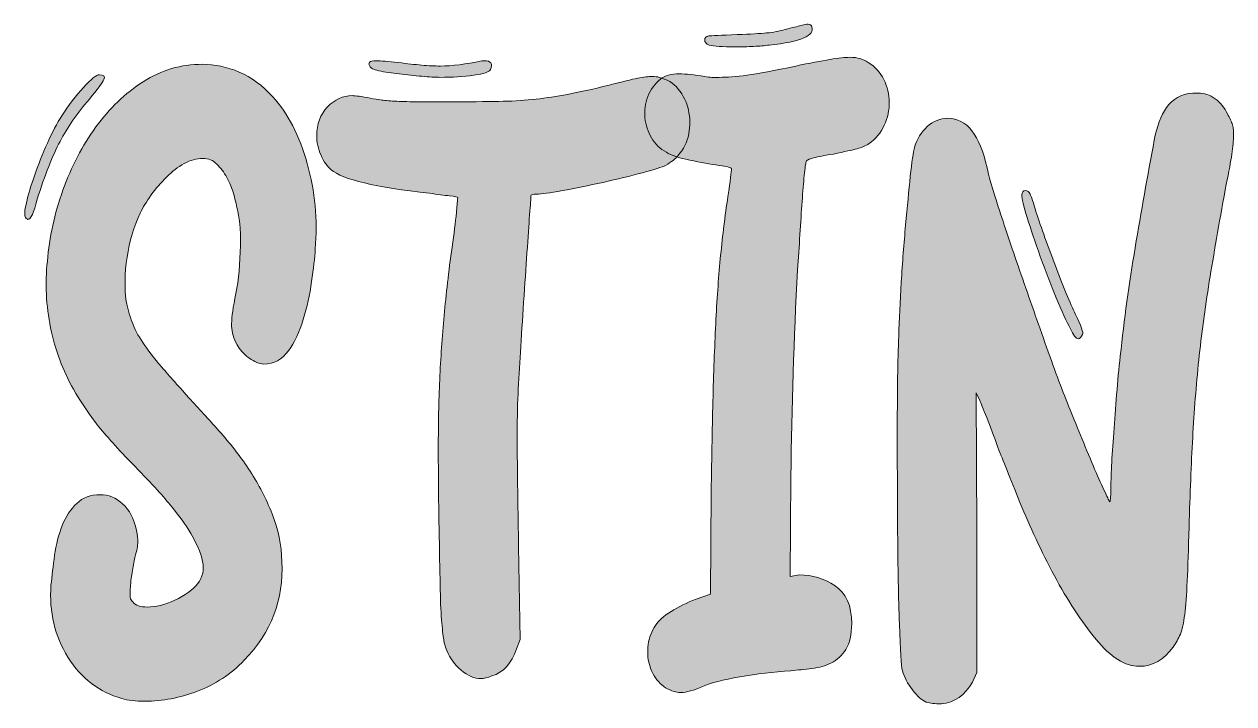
# Model space of a CAD drawing. Header units: inches. Extents: x 152 to 928, y -908 to -177.
# Drawn here: x 151.9 to 598.3, y -563.7 to -313 of the extents above; entities that cross this region are included whole.
import ezdxf

# ---------------------------------------------------------------- set-up
doc = ezdxf.new("R2010")
doc.units = ezdxf.units.IN
doc.header["$MEASUREMENT"] = 0
doc.layers.add('Layer 1', color=7, linetype='Continuous')

# ---------------------------------------------------------------- blocks, each defined once
blk = doc.blocks.new('block 3')
at = {"layer": 'Layer 1', "true_color": 0xffffff}
h = blk.add_hatch(color=7, dxfattribs=at)
h.dxf.hatch_style = 2
edge = h.paths.add_edge_path()
edge.add_spline(control_points=[(463.4, -327.1), (465.9, -328.6), (467.81, -330.69), (469.15, -333.37), (470.49, -336.05), (471.15, -338.83), (471.15, -341.72), (471.15, -344.62), (470.53, -347.46), (469.28, -350.24), (468.03, -353.03), (466.16, -355.28), (463.67, -356.99), (462.42, -357.85), (460.95, -358.49), (459.26, -358.92), (457.57, -359.35), (454.67, -360), (450.58, -360.85), (446.66, -361.49), (443.99, -362.03), (442.56, -362.46), (441.14, -362.89), (440.43, -363.32), (440.43, -363.74), (440.25, -364.39), (440.02, -366.05), (439.76, -368.72), (439.49, -371.41), (439.22, -374.62), (438.96, -378.37), (438.69, -382.12), (438.42, -386.19), (438.15, -390.58), (437.89, -394.98), (437.57, -399.32), (437.22, -403.6), (435.97, -428.89), (435.17, -454.28), (434.81, -479.79), (434.81, -479.79), (434.55, -516.75), (434.55, -516.75), (434.55, -516.75), (438.02, -516.11), (438.02, -516.11), (442.65, -516.11), (447.01, -517.45), (451.11, -520.13), (455.21, -522.81), (457.26, -527.47), (457.26, -534.11), (457.26, -538.18), (456.55, -541.34), (455.12, -543.59), (453.69, -545.84), (451.91, -547.51), (449.78, -548.57), (447.64, -549.65), (445.23, -550.34), (442.56, -550.66), (439.89, -550.99), (437.31, -551.26), (434.81, -551.47), (428.4, -551.9), (422.12, -552.65), (415.98, -553.72), (409.83, -554.79), (405.24, -555.97), (402.21, -557.25), (399.01, -558.76), (396.34, -559.5), (394.2, -559.5), (393.13, -559.5), (392.33, -559.4), (391.79, -559.18), (389.48, -558.54), (387.52, -557.31), (385.92, -555.48), (384.31, -553.67), (383.2, -551.58), (382.58, -549.22), (381.95, -546.86), (381.82, -544.4), (382.17, -541.82), (382.53, -539.25), (383.42, -536.9), (384.85, -534.75), (385.92, -533.04), (387.83, -531.33), (390.59, -529.61), (393.35, -527.9), (396.42, -526.4), (399.81, -525.11), (399.81, -525.11), (405.15, -523.18), (405.15, -523.18), (405.15, -523.18), (405.42, -485.57), (405.42, -485.57), (405.6, -472.29), (405.82, -460.5), (406.09, -450.21), (406.36, -439.92), (406.71, -430.5), (407.16, -421.92), (407.6, -413.36), (408.18, -405.42), (408.9, -398.14), (409.6, -390.85), (410.5, -383.67), (411.57, -376.6), (412.46, -370.6), (412.9, -367.17), (412.9, -366.31), (412.9, -365.89), (411.39, -365.46), (408.36, -365.03), (405.15, -364.6), (401.55, -363.96), (397.54, -363.1), (393.53, -362.25), (390.63, -361.28), (388.86, -360.21), (386.54, -358.92), (384.71, -357.15), (383.38, -354.9), (382.04, -352.65), (381.24, -350.19), (380.97, -347.51), (380.71, -344.83), (381.06, -342.2), (382.04, -339.63), (383.02, -337.06), (384.58, -334.92), (386.72, -333.21), (388.32, -331.92), (390.63, -331.28), (393.66, -331.28), (395.98, -331.28), (399.1, -331.6), (403.02, -332.24), (403.91, -332.46), (404.8, -332.56), (405.69, -332.56), (406.58, -332.56), (407.47, -332.56), (408.36, -332.56), (411.21, -332.56), (414.64, -332.3), (418.65, -331.76), (422.66, -331.23), (428.67, -330.1), (436.68, -328.38), (446.84, -326.24), (453.43, -325.17), (456.46, -325.17), (458.06, -325.17), (459.35, -325.33), (460.33, -325.65), (461.31, -325.97), (462.34, -326.45), (463.4, -327.1)], knot_values=[0, 0, 0, 0, 1, 1, 1, 2, 2, 2, 3, 3, 3, 4, 4, 4, 5, 5, 5, 6, 6, 6, 7, 7, 7, 8, 8, 8, 9, 9, 9, 10, 10, 10, 11, 11, 11, 12, 12, 12, 13, 13, 13, 14, 14, 14, 15, 15, 15, 16, 16, 16, 17, 17, 17, 18, 18, 18, 19, 19, 19, 20, 20, 20, 21, 21, 21, 22, 22, 22, 23, 23, 23, 24, 24, 24, 25, 25, 25, 26, 26, 26, 27, 27, 27, 28, 28, 28, 29, 29, 29, 30, 30, 30, 31, 31, 31, 32, 32, 32, 33, 33, 33, 34, 34, 34, 35, 35, 35, 36, 36, 36, 37, 37, 37, 38, 38, 38, 39, 39, 39, 40, 40, 40, 41, 41, 41, 42, 42, 42, 43, 43, 43, 44, 44, 44, 45, 45, 45, 46, 46, 46, 47, 47, 47, 48, 48, 48, 49, 49, 49, 50, 50, 50, 51, 51, 51, 52, 52, 52, 53, 53, 53, 54, 54, 54, 54], degree=3, periodic=1)
edge = h.paths.add_edge_path()
edge.add_spline(control_points=[(404.62, -320.67), (403.55, -320.24), (403.02, -319.6), (403.02, -318.74), (403.02, -317.89), (403.51, -317.4), (404.49, -317.29), (405.46, -317.19), (408.98, -317.03), (415.04, -316.81), (419.85, -316.6), (423.46, -316.38), (425.86, -316.17), (428.27, -315.96), (430.54, -315.53), (432.68, -314.88), (435.35, -314.24), (437.31, -313.76), (438.56, -313.44), (439.8, -313.11), (440.69, -312.95), (441.23, -312.95), (441.94, -312.95), (442.38, -313.28), (442.56, -313.92), (443.81, -317.13), (438.56, -319.38), (426.8, -320.67), (425.19, -320.88), (423.28, -321.04), (421.05, -321.15), (418.82, -321.26), (416.55, -321.31), (414.24, -321.31), (409.6, -321.31), (406.4, -321.1), (404.62, -320.67)], knot_values=[0, 0, 0, 0, 1, 1, 1, 2, 2, 2, 3, 3, 3, 4, 4, 4, 5, 5, 5, 6, 6, 6, 7, 7, 7, 8, 8, 8, 9, 9, 9, 10, 10, 10, 11, 11, 11, 12, 12, 12, 12], degree=3, periodic=1)
h = blk.add_hatch(color=7, dxfattribs=at)
h.dxf.hatch_style = 2
edge = h.paths.add_edge_path()
edge.add_spline(control_points=[(175.9, -340.6), (171.45, -345.74), (167.84, -350.94), (165.08, -356.19), (162.32, -361.44), (159.51, -368.56), (156.66, -377.56), (155.42, -382.5), (154.26, -384.96), (153.19, -384.96), (153.01, -384.96), (152.74, -384.75), (152.39, -384.31), (151.85, -383.67), (151.94, -381.85), (152.65, -378.85), (153.37, -375.85), (154.39, -372.42), (155.73, -368.56), (157.06, -364.71), (158.62, -360.8), (160.4, -356.83), (162.18, -352.87), (163.97, -349.49), (165.75, -346.71), (168.24, -342.85), (170.91, -339.37), (173.76, -336.26), (176.61, -333.15), (178.57, -331.6), (179.64, -331.6), (181.25, -331.6), (181.78, -332.19), (181.25, -333.37), (180.71, -334.55), (178.93, -336.96), (175.9, -340.6)], knot_values=[0, 0, 0, 0, 1, 1, 1, 2, 2, 2, 3, 3, 3, 4, 4, 4, 5, 5, 5, 6, 6, 6, 7, 7, 7, 8, 8, 8, 9, 9, 9, 10, 10, 10, 11, 11, 11, 12, 12, 12, 12], degree=3, periodic=1)
edge = h.paths.add_edge_path()
edge.add_spline(control_points=[(243.5, -339.63), (249.2, -345.85), (253.48, -354.1), (256.33, -364.39), (259.18, -374.67), (260.16, -385.17), (259.27, -395.89), (259.09, -399.1), (258.64, -403.12), (257.93, -407.94), (257.22, -412.76), (256.2, -417.42), (254.86, -421.92), (253.52, -426.42), (251.7, -430.28), (249.38, -433.5), (247.07, -436.71), (244.04, -438.32), (240.3, -438.32), (238.69, -438.32), (236.87, -437.57), (234.82, -436.07), (232.77, -434.57), (231.3, -432.96), (230.41, -431.25), (229.16, -428.89), (228.49, -426.59), (228.41, -424.33), (228.32, -422.09), (228.72, -418.71), (229.61, -414.21), (230.68, -409.28), (231.35, -403.55), (231.61, -397.01), (231.88, -390.48), (231.57, -385.49), (230.68, -382.07), (230.32, -380.14), (229.83, -378.05), (229.21, -375.8), (228.58, -373.55), (227.74, -371.46), (226.67, -369.53), (225.6, -367.6), (224.35, -365.94), (222.93, -364.55), (221.5, -363.15), (219.81, -362.46), (217.85, -362.46), (215.54, -362.46), (213.22, -363.1), (210.91, -364.39), (208.59, -365.67), (206.4, -367.33), (204.36, -369.37), (202.31, -371.41), (200.44, -373.6), (198.75, -375.96), (197.05, -378.32), (195.67, -380.57), (194.61, -382.71), (192.29, -387.64), (190.69, -393.05), (189.8, -398.94), (188.9, -404.84), (188.82, -410.25), (189.53, -415.17), (190.06, -417.96), (190.77, -420.53), (191.67, -422.89), (192.56, -425.25), (193.89, -427.77), (195.67, -430.44), (197.45, -433.12), (199.77, -436.12), (202.62, -439.44), (205.47, -442.77), (209.04, -446.79), (213.31, -451.5), (216.87, -455.36), (220.61, -459.48), (224.53, -463.87), (228.45, -468.27), (232.01, -472.93), (235.22, -477.86), (238.43, -482.79), (241.14, -488.04), (243.37, -493.61), (245.6, -499.18), (246.8, -505.07), (246.98, -511.29), (247.69, -525.22), (243.06, -537.32), (233.08, -547.61), (228.09, -552.75), (222.35, -556.56), (215.85, -559.02), (209.34, -561.48), (202.89, -562.72), (196.48, -562.72), (192.91, -562.72), (190.06, -562.4), (187.93, -561.75), (179.55, -559.4), (172.92, -554.31), (168.02, -546.49), (163.12, -538.67), (161.03, -529.83), (161.74, -519.97), (162.09, -516.54), (162.54, -512.84), (163.08, -508.88), (163.61, -504.91), (164.55, -501.27), (165.88, -497.95), (167.22, -494.63), (169, -491.89), (171.23, -489.75), (173.45, -487.61), (176.34, -486.53), (179.91, -486.53), (182.94, -486.53), (185.7, -487.66), (188.19, -489.91), (190.69, -492.16), (192.38, -495.43), (193.27, -499.71), (193.62, -501.43), (193.8, -502.88), (193.8, -504.05), (193.8, -505.23), (193.45, -507.11), (192.74, -509.68), (192.38, -511.4), (192.02, -513.27), (191.67, -515.3), (191.31, -517.34), (191.13, -519), (191.13, -520.29), (190.95, -522.43), (190.91, -523.82), (191, -524.47), (191.09, -525.11), (191.4, -525.65), (191.93, -526.07), (193, -527.36), (194.78, -528), (197.28, -528), (200.3, -528), (203.69, -527.15), (207.43, -525.43), (211.17, -523.72), (214.02, -521.68), (215.98, -519.32), (217.76, -516.97), (218.34, -514.23), (217.72, -511.13), (217.09, -508.02), (215.27, -504), (212.24, -499.07), (210.64, -496.5), (208.27, -493.34), (205.16, -489.59), (202.04, -485.84), (197.1, -480.54), (190.33, -473.68), (184.63, -467.68), (180.44, -462.91), (177.77, -459.37), (175.1, -455.84), (172.52, -451.93), (170.02, -447.64), (166.1, -440.78), (163.3, -433.23), (161.61, -424.98), (159.91, -416.73), (159.51, -408.53), (160.4, -400.39), (161.11, -391.6), (163.03, -382.87), (166.15, -374.19), (169.26, -365.51), (173.32, -357.75), (178.31, -350.88), (183.29, -344.03), (189.13, -338.46), (195.81, -334.17), (202.49, -329.88), (209.74, -327.74), (217.59, -327.74), (222.22, -327.74), (226.76, -328.7), (231.21, -330.63), (235.66, -332.56), (239.76, -335.57), (243.5, -339.63)], knot_values=[0, 0, 0, 0, 1, 1, 1, 2, 2, 2, 3, 3, 3, 4, 4, 4, 5, 5, 5, 6, 6, 6, 7, 7, 7, 8, 8, 8, 9, 9, 9, 10, 10, 10, 11, 11, 11, 12, 12, 12, 13, 13, 13, 14, 14, 14, 15, 15, 15, 16, 16, 16, 17, 17, 17, 18, 18, 18, 19, 19, 19, 20, 20, 20, 21, 21, 21, 22, 22, 22, 23, 23, 23, 24, 24, 24, 25, 25, 25, 26, 26, 26, 27, 27, 27, 28, 28, 28, 29, 29, 29, 30, 30, 30, 31, 31, 31, 32, 32, 32, 33, 33, 33, 34, 34, 34, 35, 35, 35, 36, 36, 36, 37, 37, 37, 38, 38, 38, 39, 39, 39, 40, 40, 40, 41, 41, 41, 42, 42, 42, 43, 43, 43, 44, 44, 44, 45, 45, 45, 46, 46, 46, 47, 47, 47, 48, 48, 48, 49, 49, 49, 50, 50, 50, 51, 51, 51, 52, 52, 52, 53, 53, 53, 54, 54, 54, 55, 55, 55, 56, 56, 56, 57, 57, 57, 58, 58, 58, 59, 59, 59, 60, 60, 60, 61, 61, 61, 62, 62, 62, 63, 63, 63, 64, 64, 64, 65, 65, 65, 65], degree=3, periodic=1)
h = blk.add_hatch(color=7, dxfattribs=at)
h.dxf.hatch_style = 2
edge = h.paths.add_edge_path()
edge.add_spline(control_points=[(386.19, -332.56), (389.03, -333.21), (391.4, -334.65), (393.27, -336.9), (395.14, -339.15), (396.38, -341.72), (397.01, -344.62), (397.63, -347.51), (397.68, -350.46), (397.14, -353.46), (396.61, -356.46), (395.27, -359.14), (393.13, -361.49), (392.24, -362.57), (390.73, -363.74), (388.59, -365.03), (387.34, -365.67), (384.49, -366.59), (380.04, -367.76), (375.59, -368.94), (370.73, -370.12), (365.48, -371.3), (360.22, -372.48), (355.23, -373.5), (350.52, -374.35), (345.79, -375.21), (342.63, -375.64), (341.03, -375.64), (339.6, -375.64), (338.89, -375.85), (338.89, -376.28), (338.89, -376.5), (338.76, -378.37), (338.49, -381.9), (338.22, -385.44), (337.91, -389.89), (337.56, -395.24), (337.2, -400.6), (336.8, -406.55), (336.35, -413.08), (335.91, -419.62), (335.51, -425.89), (335.15, -431.89), (334.79, -437.25), (334.48, -442.45), (334.22, -447.48), (333.95, -452.52), (333.82, -457.88), (333.82, -463.55), (333.82, -469.23), (333.86, -475.44), (333.95, -482.2), (334.04, -488.95), (334.17, -496.72), (334.35, -505.5), (334.35, -505.5), (334.88, -539.9), (334.88, -539.9), (334.88, -539.9), (333.55, -543.43), (333.55, -543.43), (331.77, -548.79), (328.74, -552.11), (324.46, -553.4), (322.86, -554.04), (321.52, -554.36), (320.46, -554.36), (317.96, -554.36), (315.51, -553.35), (313.11, -551.31), (310.7, -549.27), (308.97, -546.86), (307.9, -544.07), (307.36, -543), (306.96, -541.66), (306.69, -540.06), (306.43, -538.45), (306.16, -535.99), (305.89, -532.66), (305.63, -529.34), (305.45, -525), (305.36, -519.64), (305.27, -514.29), (305.13, -507.32), (304.96, -498.75), (304.78, -487.82), (304.69, -477.97), (304.69, -469.18), (304.69, -460.39), (304.87, -452.03), (305.22, -444.1), (305.58, -436.18), (306.11, -428.3), (306.83, -420.48), (307.54, -412.66), (308.52, -404.24), (309.77, -395.24), (310.48, -390.32), (311.01, -386.03), (311.37, -382.39), (311.55, -380.46), (311.73, -378.64), (311.9, -376.92), (311.9, -376.71), (310.88, -376.5), (308.83, -376.28), (306.78, -376.07), (304.33, -375.75), (301.48, -375.31), (281.53, -373.17), (269.42, -370.28), (265.14, -366.63), (263.72, -365.57), (262.47, -363.8), (261.4, -361.33), (260.33, -358.87), (259.8, -356.46), (259.8, -354.1), (259.8, -349.81), (261.14, -346.28), (263.81, -343.49), (266.48, -340.71), (269.51, -339.31), (272.89, -339.31), (274.14, -339.31), (276.37, -339.63), (279.57, -340.28), (281, -340.49), (282.42, -340.71), (283.85, -340.92), (285.27, -341.14), (287.1, -341.3), (289.33, -341.4), (291.55, -341.51), (294.36, -341.56), (297.74, -341.56), (301.12, -341.56), (305.58, -341.56), (311.1, -341.56), (318.4, -341.56), (324.24, -341.51), (328.61, -341.4), (332.97, -341.3), (337.02, -341.03), (340.76, -340.6), (344.5, -340.17), (348.38, -339.58), (352.39, -338.83), (356.39, -338.08), (361.51, -336.96), (367.75, -335.45), (372.56, -334.17), (376.07, -333.32), (378.31, -332.88), (380.53, -332.46), (382.27, -332.24), (383.51, -332.24), (384.76, -332.24), (385.65, -332.35), (386.19, -332.56)], knot_values=[0, 0, 0, 0, 1, 1, 1, 2, 2, 2, 3, 3, 3, 4, 4, 4, 5, 5, 5, 6, 6, 6, 7, 7, 7, 8, 8, 8, 9, 9, 9, 10, 10, 10, 11, 11, 11, 12, 12, 12, 13, 13, 13, 14, 14, 14, 15, 15, 15, 16, 16, 16, 17, 17, 17, 18, 18, 18, 19, 19, 19, 20, 20, 20, 21, 21, 21, 22, 22, 22, 23, 23, 23, 24, 24, 24, 25, 25, 25, 26, 26, 26, 27, 27, 27, 28, 28, 28, 29, 29, 29, 30, 30, 30, 31, 31, 31, 32, 32, 32, 33, 33, 33, 34, 34, 34, 35, 35, 35, 36, 36, 36, 37, 37, 37, 38, 38, 38, 39, 39, 39, 40, 40, 40, 41, 41, 41, 42, 42, 42, 43, 43, 43, 44, 44, 44, 45, 45, 45, 46, 46, 46, 47, 47, 47, 48, 48, 48, 49, 49, 49, 50, 50, 50, 51, 51, 51, 52, 52, 52, 53, 53, 53, 53], degree=3, periodic=1)
edge = h.paths.add_edge_path()
edge.add_spline(control_points=[(279.57, -328.7), (278.5, -327.21), (279.21, -326.45), (281.71, -326.45), (282.6, -326.45), (283.71, -326.51), (285.05, -326.61), (286.39, -326.73), (288.03, -326.89), (289.99, -327.1), (293.2, -327.53), (296.05, -327.85), (298.54, -328.06), (301.04, -328.28), (303.35, -328.38), (305.49, -328.38), (309.77, -328.38), (314.84, -327.74), (320.72, -326.45), (320.72, -326.45), (321.52, -326.45), (321.52, -326.45), (324.2, -326.45), (325, -327.53), (323.93, -329.67), (323.57, -330.53), (321.52, -331.23), (317.78, -331.76), (314.04, -332.3), (309.85, -332.56), (305.22, -332.56), (304.16, -332.56), (302.28, -332.46), (299.61, -332.24), (296.94, -332.03), (294.18, -331.76), (291.33, -331.44), (288.48, -331.12), (285.89, -330.74), (283.58, -330.31), (281.26, -329.88), (279.93, -329.35), (279.57, -328.7)], knot_values=[0, 0, 0, 0, 1, 1, 1, 2, 2, 2, 3, 3, 3, 4, 4, 4, 5, 5, 5, 6, 6, 6, 7, 7, 7, 8, 8, 8, 9, 9, 9, 10, 10, 10, 11, 11, 11, 12, 12, 12, 13, 13, 13, 14, 14, 14, 14], degree=3, periodic=1)
h = blk.add_hatch(color=7, dxfattribs=at)
h.dxf.hatch_style = 2
edge = h.paths.add_edge_path()
edge.add_spline(control_points=[(595.94, -346.06), (596.82, -347.56), (597.45, -348.91), (597.8, -350.08), (598.16, -351.26), (598.29, -352.81), (598.21, -354.74), (598.11, -356.67), (597.85, -359.08), (597.4, -361.97), (596.96, -364.87), (596.2, -368.89), (595.13, -374.03), (592.82, -386.68), (590.86, -397.98), (589.25, -407.94), (587.65, -417.91), (586.36, -427.55), (585.38, -436.87), (584.4, -446.19), (583.64, -455.73), (583.11, -465.48), (582.57, -475.23), (582.13, -486.21), (581.77, -498.43), (581.59, -506.58), (581.37, -513.21), (581.1, -518.36), (580.84, -523.5), (580.52, -527.63), (580.17, -530.73), (579.81, -533.84), (579.28, -536.25), (578.57, -537.97), (577.85, -539.68), (576.96, -541.29), (575.9, -542.79), (572.51, -547.51), (568.32, -549.86), (563.34, -549.86), (558.17, -549.86), (552.87, -546.54), (547.44, -539.9), (542, -533.26), (536.88, -525.43), (532.07, -516.43), (527.26, -507.43), (523.03, -498.43), (519.38, -489.43), (515.73, -480.43), (513.01, -473.68), (511.23, -469.18), (509.8, -465.11), (508.43, -461.41), (507.09, -458.09), (505.75, -454.77), (504.91, -452.68), (504.55, -451.82), (504.55, -451.82), (503.22, -448.93), (503.22, -448.93), (503.22, -448.93), (503.48, -500.36), (503.48, -500.36), (503.48, -500.36), (503.48, -552.11), (503.48, -552.11), (503.48, -552.11), (501.88, -555.65), (501.88, -555.65), (499.03, -560.57), (495.2, -563.25), (490.39, -563.68), (488.07, -563.68), (486.2, -563.47), (484.78, -563.04), (483.18, -562.4), (481.48, -560.89), (479.7, -558.54), (477.92, -556.18), (476.67, -553.83), (475.96, -551.47), (475.6, -549.75), (475.25, -544.02), (474.89, -534.27), (474.53, -524.52), (474.31, -513.27), (474.22, -500.52), (474.13, -487.77), (474.09, -474.75), (474.09, -461.46), (474.09, -448.18), (474.27, -437.03), (474.62, -428.03), (474.8, -422.03), (475.11, -415.39), (475.56, -408.1), (476, -400.82), (476.54, -393.8), (477.16, -387.05), (477.78, -380.3), (478.37, -374.3), (478.9, -369.05), (479.43, -363.8), (479.97, -360.21), (480.5, -358.28), (481.39, -355.28), (482.95, -352.76), (485.18, -350.72), (487.4, -348.69), (489.94, -347.67), (492.79, -347.67), (499.74, -347.67), (504.55, -353.78), (507.22, -365.99), (507.76, -368.56), (509.14, -373.34), (511.36, -380.3), (513.59, -387.26), (516.22, -395.08), (519.25, -403.76), (522.27, -412.44), (525.39, -421.34), (528.6, -430.44), (531.81, -439.55), (534.75, -447.43), (537.42, -454.07), (538.66, -457.07), (540.09, -460.55), (541.69, -464.52), (543.3, -468.48), (544.85, -472.23), (546.37, -475.77), (547.88, -479.3), (549.22, -482.31), (550.38, -484.77), (551.53, -487.23), (552.2, -488.68), (552.38, -489.11), (552.74, -489.32), (552.91, -487.72), (552.91, -484.28), (552.91, -482.36), (553, -479.57), (553.18, -475.93), (553.36, -472.29), (553.62, -468.21), (553.98, -463.71), (554.34, -459.21), (554.69, -454.5), (555.05, -449.57), (555.41, -444.64), (555.86, -439.92), (556.39, -435.42), (557.81, -421.92), (559.64, -408.58), (561.87, -395.4), (564.09, -382.23), (566.45, -369), (568.95, -355.71), (569.83, -350.78), (571.35, -346.76), (573.49, -343.65), (575.63, -340.55), (578.83, -338.78), (583.11, -338.35), (583.11, -338.35), (585.25, -338.35), (585.25, -338.35), (587.38, -338.35), (589.43, -339.05), (591.39, -340.44), (593.35, -341.83), (594.87, -343.71), (595.94, -346.06)], knot_values=[0, 0, 0, 0, 1, 1, 1, 2, 2, 2, 3, 3, 3, 4, 4, 4, 5, 5, 5, 6, 6, 6, 7, 7, 7, 8, 8, 8, 9, 9, 9, 10, 10, 10, 11, 11, 11, 12, 12, 12, 13, 13, 13, 14, 14, 14, 15, 15, 15, 16, 16, 16, 17, 17, 17, 18, 18, 18, 19, 19, 19, 20, 20, 20, 21, 21, 21, 22, 22, 22, 23, 23, 23, 24, 24, 24, 25, 25, 25, 26, 26, 26, 27, 27, 27, 28, 28, 28, 29, 29, 29, 30, 30, 30, 31, 31, 31, 32, 32, 32, 33, 33, 33, 34, 34, 34, 35, 35, 35, 36, 36, 36, 37, 37, 37, 38, 38, 38, 39, 39, 39, 40, 40, 40, 41, 41, 41, 42, 42, 42, 43, 43, 43, 44, 44, 44, 45, 45, 45, 46, 46, 46, 47, 47, 47, 48, 48, 48, 49, 49, 49, 50, 50, 50, 51, 51, 51, 52, 52, 52, 53, 53, 53, 54, 54, 54, 55, 55, 55, 56, 56, 56, 57, 57, 57, 58, 58, 58, 58], degree=3, periodic=1)
edge = h.paths.add_edge_path()
edge.add_spline(control_points=[(542.49, -427.39), (541.96, -428.46), (541.42, -429), (540.89, -429), (540, -429), (539.02, -427.71), (537.95, -425.14), (536.52, -422.57), (534.79, -418.82), (532.74, -413.89), (530.69, -408.96), (528.73, -403.87), (526.86, -398.62), (524.99, -393.37), (523.39, -388.6), (522.05, -384.31), (520.72, -380.03), (520.05, -377.24), (520.05, -375.96), (520.05, -374.89), (520.49, -374.35), (521.39, -374.35), (522.09, -374.35), (522.68, -374.78), (523.12, -375.64), (523.56, -376.5), (524.32, -378.74), (525.39, -382.39), (526.28, -385.17), (527.35, -388.28), (528.6, -391.71), (529.84, -395.14), (531.14, -398.62), (532.47, -402.16), (533.81, -405.69), (535.15, -409.07), (536.48, -412.28), (537.82, -415.49), (538.93, -418.07), (539.82, -420), (541.96, -424.28), (542.85, -426.75), (542.49, -427.39)], knot_values=[0, 0, 0, 0, 1, 1, 1, 2, 2, 2, 3, 3, 3, 4, 4, 4, 5, 5, 5, 6, 6, 6, 7, 7, 7, 8, 8, 8, 9, 9, 9, 10, 10, 10, 11, 11, 11, 12, 12, 12, 13, 13, 13, 14, 14, 14, 14], degree=3, periodic=1)
at = {"layer": 'Layer 1', "lineweight": 0}
for points, knots in [([(404.62, -320.67), (403.55, -320.24), (403.02, -319.6), (403.02, -318.74), (403.02, -317.89), (403.51, -317.4), (404.49, -317.29), (405.46, -317.19), (408.98, -317.03), (415.04, -316.81), (419.85, -316.6), (423.46, -316.38), (425.86, -316.17), (428.27, -315.96), (430.54, -315.53), (432.68, -314.88), (435.35, -314.24), (437.31, -313.76), (438.56, -313.44), (439.8, -313.11), (440.69, -312.95), (441.23, -312.95), (441.94, -312.95), (442.38, -313.28), (442.56, -313.92), (443.81, -317.13), (438.56, -319.38), (426.8, -320.67), (425.19, -320.88), (423.28, -321.04), (421.05, -321.15), (418.82, -321.26), (416.55, -321.31), (414.24, -321.31), (409.6, -321.31), (406.4, -321.1), (404.62, -320.67)], [0, 0, 0, 0, 1, 1, 1, 2, 2, 2, 3, 3, 3, 4, 4, 4, 5, 5, 5, 6, 6, 6, 7, 7, 7, 8, 8, 8, 9, 9, 9, 10, 10, 10, 11, 11, 11, 12, 12, 12, 12]), ([(463.4, -327.1), (465.9, -328.6), (467.81, -330.69), (469.15, -333.37), (470.49, -336.05), (471.15, -338.83), (471.15, -341.72), (471.15, -344.62), (470.53, -347.46), (469.28, -350.24), (468.03, -353.03), (466.16, -355.28), (463.67, -356.99), (462.42, -357.85), (460.95, -358.49), (459.26, -358.92), (457.57, -359.35), (454.67, -360), (450.58, -360.85), (446.66, -361.49), (443.99, -362.03), (442.56, -362.46), (441.14, -362.89), (440.43, -363.32), (440.43, -363.74), (440.25, -364.39), (440.02, -366.05), (439.76, -368.72), (439.49, -371.41), (439.22, -374.62), (438.96, -378.37), (438.69, -382.12), (438.42, -386.19), (438.15, -390.58), (437.89, -394.98), (437.57, -399.32), (437.22, -403.6), (435.97, -428.89), (435.17, -454.28), (434.81, -479.79), (434.81, -479.79), (434.55, -516.75), (434.55, -516.75), (434.55, -516.75), (438.02, -516.11), (438.02, -516.11), (442.65, -516.11), (447.01, -517.45), (451.11, -520.13), (455.21, -522.81), (457.26, -527.47), (457.26, -534.11), (457.26, -538.18), (456.55, -541.34), (455.12, -543.59), (453.69, -545.84), (451.91, -547.51), (449.78, -548.57), (447.64, -549.65), (445.23, -550.34), (442.56, -550.66), (439.89, -550.99), (437.31, -551.26), (434.81, -551.47), (428.4, -551.9), (422.12, -552.65), (415.98, -553.72), (409.83, -554.79), (405.24, -555.97), (402.21, -557.25), (399.01, -558.76), (396.34, -559.5), (394.2, -559.5), (393.13, -559.5), (392.33, -559.4), (391.79, -559.18), (389.48, -558.54), (387.52, -557.31), (385.92, -555.48), (384.31, -553.67), (383.2, -551.58), (382.58, -549.22), (381.95, -546.86), (381.82, -544.4), (382.17, -541.82), (382.53, -539.25), (383.42, -536.9), (384.85, -534.75), (385.92, -533.04), (387.83, -531.33), (390.59, -529.61), (393.35, -527.9), (396.42, -526.4), (399.81, -525.11), (399.81, -525.11), (405.15, -523.18), (405.15, -523.18), (405.15, -523.18), (405.42, -485.57), (405.42, -485.57), (405.6, -472.29), (405.82, -460.5), (406.09, -450.21), (406.36, -439.92), (406.71, -430.5), (407.16, -421.92), (407.6, -413.36), (408.18, -405.42), (408.9, -398.14), (409.6, -390.85), (410.5, -383.67), (411.57, -376.6), (412.46, -370.6), (412.9, -367.17), (412.9, -366.31), (412.9, -365.89), (411.39, -365.46), (408.36, -365.03), (405.15, -364.6), (401.55, -363.96), (397.54, -363.1), (393.53, -362.25), (390.63, -361.28), (388.86, -360.21), (386.54, -358.92), (384.71, -357.15), (383.38, -354.9), (382.04, -352.65), (381.24, -350.19), (380.97, -347.51), (380.71, -344.83), (381.06, -342.2), (382.04, -339.63), (383.02, -337.06), (384.58, -334.92), (386.72, -333.21), (388.32, -331.92), (390.63, -331.28), (393.66, -331.28), (395.98, -331.28), (399.1, -331.6), (403.02, -332.24), (403.91, -332.46), (404.8, -332.56), (405.69, -332.56), (406.58, -332.56), (407.47, -332.56), (408.36, -332.56), (411.21, -332.56), (414.64, -332.3), (418.65, -331.76), (422.66, -331.23), (428.67, -330.1), (436.68, -328.38), (446.84, -326.24), (453.43, -325.17), (456.46, -325.17), (458.06, -325.17), (459.35, -325.33), (460.33, -325.65), (461.31, -325.97), (462.34, -326.45), (463.4, -327.1)], [0, 0, 0, 0, 1, 1, 1, 2, 2, 2, 3, 3, 3, 4, 4, 4, 5, 5, 5, 6, 6, 6, 7, 7, 7, 8, 8, 8, 9, 9, 9, 10, 10, 10, 11, 11, 11, 12, 12, 12, 13, 13, 13, 14, 14, 14, 15, 15, 15, 16, 16, 16, 17, 17, 17, 18, 18, 18, 19, 19, 19, 20, 20, 20, 21, 21, 21, 22, 22, 22, 23, 23, 23, 24, 24, 24, 25, 25, 25, 26, 26, 26, 27, 27, 27, 28, 28, 28, 29, 29, 29, 30, 30, 30, 31, 31, 31, 32, 32, 32, 33, 33, 33, 34, 34, 34, 35, 35, 35, 36, 36, 36, 37, 37, 37, 38, 38, 38, 39, 39, 39, 40, 40, 40, 41, 41, 41, 42, 42, 42, 43, 43, 43, 44, 44, 44, 45, 45, 45, 46, 46, 46, 47, 47, 47, 48, 48, 48, 49, 49, 49, 50, 50, 50, 51, 51, 51, 52, 52, 52, 53, 53, 53, 54, 54, 54, 54]), ([(243.5, -339.63), (249.2, -345.85), (253.48, -354.1), (256.33, -364.39), (259.18, -374.67), (260.16, -385.17), (259.27, -395.89), (259.09, -399.1), (258.64, -403.12), (257.93, -407.94), (257.22, -412.76), (256.2, -417.42), (254.86, -421.92), (253.52, -426.42), (251.7, -430.28), (249.38, -433.5), (247.07, -436.71), (244.04, -438.32), (240.3, -438.32), (238.69, -438.32), (236.87, -437.57), (234.82, -436.07), (232.77, -434.57), (231.3, -432.96), (230.41, -431.25), (229.16, -428.89), (228.49, -426.59), (228.41, -424.33), (228.32, -422.09), (228.72, -418.71), (229.61, -414.21), (230.68, -409.28), (231.35, -403.55), (231.61, -397.01), (231.88, -390.48), (231.57, -385.49), (230.68, -382.07), (230.32, -380.14), (229.83, -378.05), (229.21, -375.8), (228.58, -373.55), (227.74, -371.46), (226.67, -369.53), (225.6, -367.6), (224.35, -365.94), (222.93, -364.55), (221.5, -363.15), (219.81, -362.46), (217.85, -362.46), (215.54, -362.46), (213.22, -363.1), (210.91, -364.39), (208.59, -365.67), (206.4, -367.33), (204.36, -369.37), (202.31, -371.41), (200.44, -373.6), (198.75, -375.96), (197.05, -378.32), (195.67, -380.57), (194.61, -382.71), (192.29, -387.64), (190.69, -393.05), (189.8, -398.94), (188.9, -404.84), (188.82, -410.25), (189.53, -415.17), (190.06, -417.96), (190.77, -420.53), (191.67, -422.89), (192.56, -425.25), (193.89, -427.77), (195.67, -430.44), (197.45, -433.12), (199.77, -436.12), (202.62, -439.44), (205.47, -442.77), (209.04, -446.79), (213.31, -451.5), (216.87, -455.36), (220.61, -459.48), (224.53, -463.87), (228.45, -468.27), (232.01, -472.93), (235.22, -477.86), (238.43, -482.79), (241.14, -488.04), (243.37, -493.61), (245.6, -499.18), (246.8, -505.07), (246.98, -511.29), (247.69, -525.22), (243.06, -537.32), (233.08, -547.61), (228.09, -552.75), (222.35, -556.56), (215.85, -559.02), (209.34, -561.48), (202.89, -562.72), (196.48, -562.72), (192.91, -562.72), (190.06, -562.4), (187.93, -561.75), (179.55, -559.4), (172.92, -554.31), (168.02, -546.49), (163.12, -538.67), (161.03, -529.83), (161.74, -519.97), (162.09, -516.54), (162.54, -512.84), (163.08, -508.88), (163.61, -504.91), (164.55, -501.27), (165.88, -497.95), (167.22, -494.63), (169, -491.89), (171.23, -489.75), (173.45, -487.61), (176.34, -486.53), (179.91, -486.53), (182.94, -486.53), (185.7, -487.66), (188.19, -489.91), (190.69, -492.16), (192.38, -495.43), (193.27, -499.71), (193.62, -501.43), (193.8, -502.88), (193.8, -504.05), (193.8, -505.23), (193.45, -507.11), (192.74, -509.68), (192.38, -511.4), (192.02, -513.27), (191.67, -515.3), (191.31, -517.34), (191.13, -519), (191.13, -520.29), (190.95, -522.43), (190.91, -523.82), (191, -524.47), (191.09, -525.11), (191.4, -525.65), (191.93, -526.07), (193, -527.36), (194.78, -528), (197.28, -528), (200.3, -528), (203.69, -527.15), (207.43, -525.43), (211.17, -523.72), (214.02, -521.68), (215.98, -519.32), (217.76, -516.97), (218.34, -514.23), (217.72, -511.13), (217.09, -508.02), (215.27, -504), (212.24, -499.07), (210.64, -496.5), (208.27, -493.34), (205.16, -489.59), (202.04, -485.84), (197.1, -480.54), (190.33, -473.68), (184.63, -467.68), (180.44, -462.91), (177.77, -459.37), (175.1, -455.84), (172.52, -451.93), (170.02, -447.64), (166.1, -440.78), (163.3, -433.23), (161.61, -424.98), (159.91, -416.73), (159.51, -408.53), (160.4, -400.39), (161.11, -391.6), (163.03, -382.87), (166.15, -374.19), (169.26, -365.51), (173.32, -357.75), (178.31, -350.88), (183.29, -344.03), (189.13, -338.46), (195.81, -334.17), (202.49, -329.88), (209.74, -327.74), (217.59, -327.74), (222.22, -327.74), (226.76, -328.7), (231.21, -330.63), (235.66, -332.56), (239.76, -335.57), (243.5, -339.63)], [0, 0, 0, 0, 1, 1, 1, 2, 2, 2, 3, 3, 3, 4, 4, 4, 5, 5, 5, 6, 6, 6, 7, 7, 7, 8, 8, 8, 9, 9, 9, 10, 10, 10, 11, 11, 11, 12, 12, 12, 13, 13, 13, 14, 14, 14, 15, 15, 15, 16, 16, 16, 17, 17, 17, 18, 18, 18, 19, 19, 19, 20, 20, 20, 21, 21, 21, 22, 22, 22, 23, 23, 23, 24, 24, 24, 25, 25, 25, 26, 26, 26, 27, 27, 27, 28, 28, 28, 29, 29, 29, 30, 30, 30, 31, 31, 31, 32, 32, 32, 33, 33, 33, 34, 34, 34, 35, 35, 35, 36, 36, 36, 37, 37, 37, 38, 38, 38, 39, 39, 39, 40, 40, 40, 41, 41, 41, 42, 42, 42, 43, 43, 43, 44, 44, 44, 45, 45, 45, 46, 46, 46, 47, 47, 47, 48, 48, 48, 49, 49, 49, 50, 50, 50, 51, 51, 51, 52, 52, 52, 53, 53, 53, 54, 54, 54, 55, 55, 55, 56, 56, 56, 57, 57, 57, 58, 58, 58, 59, 59, 59, 60, 60, 60, 61, 61, 61, 62, 62, 62, 63, 63, 63, 64, 64, 64, 65, 65, 65, 65]), ([(279.57, -328.7), (278.5, -327.21), (279.21, -326.45), (281.71, -326.45), (282.6, -326.45), (283.71, -326.51), (285.05, -326.61), (286.39, -326.73), (288.03, -326.89), (289.99, -327.1), (293.2, -327.53), (296.05, -327.85), (298.54, -328.06), (301.04, -328.28), (303.35, -328.38), (305.49, -328.38), (309.77, -328.38), (314.84, -327.74), (320.72, -326.45), (320.72, -326.45), (321.52, -326.45), (321.52, -326.45), (324.2, -326.45), (325, -327.53), (323.93, -329.67), (323.57, -330.53), (321.52, -331.23), (317.78, -331.76), (314.04, -332.3), (309.85, -332.56), (305.22, -332.56), (304.16, -332.56), (302.28, -332.46), (299.61, -332.24), (296.94, -332.03), (294.18, -331.76), (291.33, -331.44), (288.48, -331.12), (285.89, -330.74), (283.58, -330.31), (281.26, -329.88), (279.93, -329.35), (279.57, -328.7)], [0, 0, 0, 0, 1, 1, 1, 2, 2, 2, 3, 3, 3, 4, 4, 4, 5, 5, 5, 6, 6, 6, 7, 7, 7, 8, 8, 8, 9, 9, 9, 10, 10, 10, 11, 11, 11, 12, 12, 12, 13, 13, 13, 14, 14, 14, 14]), ([(175.9, -340.6), (171.45, -345.74), (167.84, -350.94), (165.08, -356.19), (162.32, -361.44), (159.51, -368.56), (156.66, -377.56), (155.42, -382.5), (154.26, -384.96), (153.19, -384.96), (153.01, -384.96), (152.74, -384.75), (152.39, -384.31), (151.85, -383.67), (151.94, -381.85), (152.65, -378.85), (153.37, -375.85), (154.39, -372.42), (155.73, -368.56), (157.06, -364.71), (158.62, -360.8), (160.4, -356.83), (162.18, -352.87), (163.97, -349.49), (165.75, -346.71), (168.24, -342.85), (170.91, -339.37), (173.76, -336.26), (176.61, -333.15), (178.57, -331.6), (179.64, -331.6), (181.25, -331.6), (181.78, -332.19), (181.25, -333.37), (180.71, -334.55), (178.93, -336.96), (175.9, -340.6)], [0, 0, 0, 0, 1, 1, 1, 2, 2, 2, 3, 3, 3, 4, 4, 4, 5, 5, 5, 6, 6, 6, 7, 7, 7, 8, 8, 8, 9, 9, 9, 10, 10, 10, 11, 11, 11, 12, 12, 12, 12]), ([(386.19, -332.56), (389.03, -333.21), (391.4, -334.65), (393.27, -336.9), (395.14, -339.15), (396.38, -341.72), (397.01, -344.62), (397.63, -347.51), (397.68, -350.46), (397.14, -353.46), (396.61, -356.46), (395.27, -359.14), (393.13, -361.49), (392.24, -362.57), (390.73, -363.74), (388.59, -365.03), (387.34, -365.67), (384.49, -366.59), (380.04, -367.76), (375.59, -368.94), (370.73, -370.12), (365.48, -371.3), (360.22, -372.48), (355.23, -373.5), (350.52, -374.35), (345.79, -375.21), (342.63, -375.64), (341.03, -375.64), (339.6, -375.64), (338.89, -375.85), (338.89, -376.28), (338.89, -376.5), (338.76, -378.37), (338.49, -381.9), (338.22, -385.44), (337.91, -389.89), (337.56, -395.24), (337.2, -400.6), (336.8, -406.55), (336.35, -413.08), (335.91, -419.62), (335.51, -425.89), (335.15, -431.89), (334.79, -437.25), (334.48, -442.45), (334.22, -447.48), (333.95, -452.52), (333.82, -457.88), (333.82, -463.55), (333.82, -469.23), (333.86, -475.44), (333.95, -482.2), (334.04, -488.95), (334.17, -496.72), (334.35, -505.5), (334.35, -505.5), (334.88, -539.9), (334.88, -539.9), (334.88, -539.9), (333.55, -543.43), (333.55, -543.43), (331.77, -548.79), (328.74, -552.11), (324.46, -553.4), (322.86, -554.04), (321.52, -554.36), (320.46, -554.36), (317.96, -554.36), (315.51, -553.35), (313.11, -551.31), (310.7, -549.27), (308.97, -546.86), (307.9, -544.07), (307.36, -543), (306.96, -541.66), (306.69, -540.06), (306.43, -538.45), (306.16, -535.99), (305.89, -532.66), (305.63, -529.34), (305.45, -525), (305.36, -519.64), (305.27, -514.29), (305.13, -507.32), (304.96, -498.75), (304.78, -487.82), (304.69, -477.97), (304.69, -469.18), (304.69, -460.39), (304.87, -452.03), (305.22, -444.1), (305.58, -436.18), (306.11, -428.3), (306.83, -420.48), (307.54, -412.66), (308.52, -404.24), (309.77, -395.24), (310.48, -390.32), (311.01, -386.03), (311.37, -382.39), (311.55, -380.46), (311.73, -378.64), (311.9, -376.92), (311.9, -376.71), (310.88, -376.5), (308.83, -376.28), (306.78, -376.07), (304.33, -375.75), (301.48, -375.31), (281.53, -373.17), (269.42, -370.28), (265.14, -366.63), (263.72, -365.57), (262.47, -363.8), (261.4, -361.33), (260.33, -358.87), (259.8, -356.46), (259.8, -354.1), (259.8, -349.81), (261.14, -346.28), (263.81, -343.49), (266.48, -340.71), (269.51, -339.31), (272.89, -339.31), (274.14, -339.31), (276.37, -339.63), (279.57, -340.28), (281, -340.49), (282.42, -340.71), (283.85, -340.92), (285.27, -341.14), (287.1, -341.3), (289.33, -341.4), (291.55, -341.51), (294.36, -341.56), (297.74, -341.56), (301.12, -341.56), (305.58, -341.56), (311.1, -341.56), (318.4, -341.56), (324.24, -341.51), (328.61, -341.4), (332.97, -341.3), (337.02, -341.03), (340.76, -340.6), (344.5, -340.17), (348.38, -339.58), (352.39, -338.83), (356.39, -338.08), (361.51, -336.96), (367.75, -335.45), (372.56, -334.17), (376.07, -333.32), (378.31, -332.88), (380.53, -332.46), (382.27, -332.24), (383.51, -332.24), (384.76, -332.24), (385.65, -332.35), (386.19, -332.56)], [0, 0, 0, 0, 1, 1, 1, 2, 2, 2, 3, 3, 3, 4, 4, 4, 5, 5, 5, 6, 6, 6, 7, 7, 7, 8, 8, 8, 9, 9, 9, 10, 10, 10, 11, 11, 11, 12, 12, 12, 13, 13, 13, 14, 14, 14, 15, 15, 15, 16, 16, 16, 17, 17, 17, 18, 18, 18, 19, 19, 19, 20, 20, 20, 21, 21, 21, 22, 22, 22, 23, 23, 23, 24, 24, 24, 25, 25, 25, 26, 26, 26, 27, 27, 27, 28, 28, 28, 29, 29, 29, 30, 30, 30, 31, 31, 31, 32, 32, 32, 33, 33, 33, 34, 34, 34, 35, 35, 35, 36, 36, 36, 37, 37, 37, 38, 38, 38, 39, 39, 39, 40, 40, 40, 41, 41, 41, 42, 42, 42, 43, 43, 43, 44, 44, 44, 45, 45, 45, 46, 46, 46, 47, 47, 47, 48, 48, 48, 49, 49, 49, 50, 50, 50, 51, 51, 51, 52, 52, 52, 53, 53, 53, 53]), ([(595.94, -346.06), (596.82, -347.56), (597.45, -348.91), (597.8, -350.08), (598.16, -351.26), (598.29, -352.81), (598.21, -354.74), (598.11, -356.67), (597.85, -359.08), (597.4, -361.97), (596.96, -364.87), (596.2, -368.89), (595.13, -374.03), (592.82, -386.68), (590.86, -397.98), (589.25, -407.94), (587.65, -417.91), (586.36, -427.55), (585.38, -436.87), (584.4, -446.19), (583.64, -455.73), (583.11, -465.48), (582.57, -475.23), (582.13, -486.21), (581.77, -498.43), (581.59, -506.58), (581.37, -513.21), (581.1, -518.36), (580.84, -523.5), (580.52, -527.63), (580.17, -530.73), (579.81, -533.84), (579.28, -536.25), (578.57, -537.97), (577.85, -539.68), (576.96, -541.29), (575.9, -542.79), (572.51, -547.51), (568.32, -549.86), (563.34, -549.86), (558.17, -549.86), (552.87, -546.54), (547.44, -539.9), (542, -533.26), (536.88, -525.43), (532.07, -516.43), (527.26, -507.43), (523.03, -498.43), (519.38, -489.43), (515.73, -480.43), (513.01, -473.68), (511.23, -469.18), (509.8, -465.11), (508.43, -461.41), (507.09, -458.09), (505.75, -454.77), (504.91, -452.68), (504.55, -451.82), (504.55, -451.82), (503.22, -448.93), (503.22, -448.93), (503.22, -448.93), (503.48, -500.36), (503.48, -500.36), (503.48, -500.36), (503.48, -552.11), (503.48, -552.11), (503.48, -552.11), (501.88, -555.65), (501.88, -555.65), (499.03, -560.57), (495.2, -563.25), (490.39, -563.68), (488.07, -563.68), (486.2, -563.47), (484.78, -563.04), (483.18, -562.4), (481.48, -560.89), (479.7, -558.54), (477.92, -556.18), (476.67, -553.83), (475.96, -551.47), (475.6, -549.75), (475.25, -544.02), (474.89, -534.27), (474.53, -524.52), (474.31, -513.27), (474.22, -500.52), (474.13, -487.77), (474.09, -474.75), (474.09, -461.46), (474.09, -448.18), (474.27, -437.03), (474.62, -428.03), (474.8, -422.03), (475.11, -415.39), (475.56, -408.1), (476, -400.82), (476.54, -393.8), (477.16, -387.05), (477.78, -380.3), (478.37, -374.3), (478.9, -369.05), (479.43, -363.8), (479.97, -360.21), (480.5, -358.28), (481.39, -355.28), (482.95, -352.76), (485.18, -350.72), (487.4, -348.69), (489.94, -347.67), (492.79, -347.67), (499.74, -347.67), (504.55, -353.78), (507.22, -365.99), (507.76, -368.56), (509.14, -373.34), (511.36, -380.3), (513.59, -387.26), (516.22, -395.08), (519.25, -403.76), (522.27, -412.44), (525.39, -421.34), (528.6, -430.44), (531.81, -439.55), (534.75, -447.43), (537.42, -454.07), (538.66, -457.07), (540.09, -460.55), (541.69, -464.52), (543.3, -468.48), (544.85, -472.23), (546.37, -475.77), (547.88, -479.3), (549.22, -482.31), (550.38, -484.77), (551.53, -487.23), (552.2, -488.68), (552.38, -489.11), (552.74, -489.32), (552.91, -487.72), (552.91, -484.28), (552.91, -482.36), (553, -479.57), (553.18, -475.93), (553.36, -472.29), (553.62, -468.21), (553.98, -463.71), (554.34, -459.21), (554.69, -454.5), (555.05, -449.57), (555.41, -444.64), (555.86, -439.92), (556.39, -435.42), (557.81, -421.92), (559.64, -408.58), (561.87, -395.4), (564.09, -382.23), (566.45, -369), (568.95, -355.71), (569.83, -350.78), (571.35, -346.76), (573.49, -343.65), (575.63, -340.55), (578.83, -338.78), (583.11, -338.35), (583.11, -338.35), (585.25, -338.35), (585.25, -338.35), (587.38, -338.35), (589.43, -339.05), (591.39, -340.44), (593.35, -341.83), (594.87, -343.71), (595.94, -346.06)], [0, 0, 0, 0, 1, 1, 1, 2, 2, 2, 3, 3, 3, 4, 4, 4, 5, 5, 5, 6, 6, 6, 7, 7, 7, 8, 8, 8, 9, 9, 9, 10, 10, 10, 11, 11, 11, 12, 12, 12, 13, 13, 13, 14, 14, 14, 15, 15, 15, 16, 16, 16, 17, 17, 17, 18, 18, 18, 19, 19, 19, 20, 20, 20, 21, 21, 21, 22, 22, 22, 23, 23, 23, 24, 24, 24, 25, 25, 25, 26, 26, 26, 27, 27, 27, 28, 28, 28, 29, 29, 29, 30, 30, 30, 31, 31, 31, 32, 32, 32, 33, 33, 33, 34, 34, 34, 35, 35, 35, 36, 36, 36, 37, 37, 37, 38, 38, 38, 39, 39, 39, 40, 40, 40, 41, 41, 41, 42, 42, 42, 43, 43, 43, 44, 44, 44, 45, 45, 45, 46, 46, 46, 47, 47, 47, 48, 48, 48, 49, 49, 49, 50, 50, 50, 51, 51, 51, 52, 52, 52, 53, 53, 53, 54, 54, 54, 55, 55, 55, 56, 56, 56, 57, 57, 57, 58, 58, 58, 58]), ([(542.49, -427.39), (541.96, -428.46), (541.42, -429), (540.89, -429), (540, -429), (539.02, -427.71), (537.95, -425.14), (536.52, -422.57), (534.79, -418.82), (532.74, -413.89), (530.69, -408.96), (528.73, -403.87), (526.86, -398.62), (524.99, -393.37), (523.39, -388.6), (522.05, -384.31), (520.72, -380.03), (520.05, -377.24), (520.05, -375.96), (520.05, -374.89), (520.49, -374.35), (521.39, -374.35), (522.09, -374.35), (522.68, -374.78), (523.12, -375.64), (523.56, -376.5), (524.32, -378.74), (525.39, -382.39), (526.28, -385.17), (527.35, -388.28), (528.6, -391.71), (529.84, -395.14), (531.14, -398.62), (532.47, -402.16), (533.81, -405.69), (535.15, -409.07), (536.48, -412.28), (537.82, -415.49), (538.93, -418.07), (539.82, -420), (541.96, -424.28), (542.85, -426.75), (542.49, -427.39)], [0, 0, 0, 0, 1, 1, 1, 2, 2, 2, 3, 3, 3, 4, 4, 4, 5, 5, 5, 6, 6, 6, 7, 7, 7, 8, 8, 8, 9, 9, 9, 10, 10, 10, 11, 11, 11, 12, 12, 12, 13, 13, 13, 14, 14, 14, 14])]:
    blk.add_open_spline(points, degree=3, knots=knots, dxfattribs=at)
blk = doc.blocks.new('block 2')
at = {"layer": 'Layer 1'}
blk.add_blockref('block 3', (0, 0), dxfattribs=at)

msp = doc.modelspace()

# ---------------------------------------------------------------- block references
at = {"layer": 'Layer 1'}
msp.add_blockref('block 2', (0, 0), dxfattribs=at)

doc.saveas('drawing.dxf')
